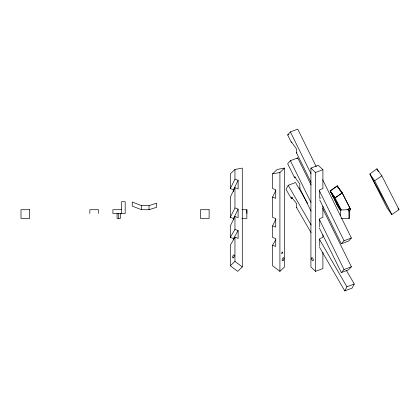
<?xml version="1.0" encoding="UTF-8"?>
<svg xmlns="http://www.w3.org/2000/svg" width="420" height="420" viewBox="0 0 420 420"><rect width="100%" height="100%" fill="white"/><g stroke="black" fill="none" stroke-linecap="round" stroke-linejoin="round"><path stroke-width="0.63" d="M246.866 213.465L246.866 209.716L241.915 209.716M281.705 253.108L282.198 251.99L282.671 252.336M282.671 252.494L282.177 253.607L281.705 253.281M233.473 191.609L233.473 189.777L230.312 188.57L234.953 179.151L234.953 169.449L242.293 168.1L242.293 266.936L237.652 271.341L230.312 265.766L230.312 245.207L234.953 237.184L238.114 238.392L238.114 230.58L234.953 229.373L234.953 216.484L238.114 217.691L238.114 209.144L234.953 207.937L234.953 187.703L238.114 188.906L238.114 180.359L234.953 179.151M233.473 189.777L238.114 180.359M234.953 187.703L230.312 197.117L230.312 217.355L233.473 218.558L233.473 219.781M230.312 217.355L234.953 207.937M233.473 218.558L238.114 209.144M234.953 216.484L230.312 225.902L230.312 237.395L233.473 238.602L233.473 239.904M275.756 219.429L272.57 225.902L275.73 227.105L275.73 218.558L272.57 217.355L272.57 197.117L275.756 190.643M307.681 203.49L295.544 182.516L288.204 185.315L286.057 189.415L291.501 198.823L292.467 197.589M319.562 247.322L344.768 290.892L346.915 286.792L354.26 283.994L346.385 270.385M354.26 283.994L352.112 288.094L344.768 290.892M230.312 237.395L234.953 229.373M233.473 238.602L238.114 230.58M272.57 197.117L275.73 198.324L275.73 189.777L272.57 188.57L272.57 173.849L277.205 169.449L284.55 168.1L284.55 266.936L279.909 271.341L272.57 265.766L272.57 245.207L275.662 239.857M316.292 166.777L297.733 129.108L290.393 131.906L287.669 134.935L291.443 142.59L291.764 142.133M311.02 182.317L296.588 153.032L296.909 152.576M311.073 184.968L297.733 157.894L290.393 160.692L287.669 163.716L294.646 177.87L295.286 176.962M311.036 211.139L299.791 188.312L300.111 187.861M311.052 232.612L296.646 207.716L296.966 207.307M296.956 158.755L297.733 157.894M319.678 199.889L341.324 243.815L344.043 240.791L351.388 237.988L322.675 179.723M351.388 237.988L348.663 241.012L341.324 243.815M319.405 228.113L341.324 272.596L344.043 269.572L351.388 266.774L322.675 208.509M351.388 266.774L348.663 269.798L341.324 272.596M234.953 169.449L230.312 173.849L230.312 188.57M272.57 173.849L279.909 172.505L284.55 168.1M230.312 265.766L234.953 261.366L234.953 237.184M349.12 209.69L349.125 218.411L349.12 209.69L340.331 209.953L340.399 215.806M347.004 209.78L348.925 208.709L347.886 209.748M376.908 168.829L369.831 173.98L386.946 207.743L391.85 214.552L399 209.612L381.838 175.838L376.908 168.829L378.383 171.738M340.384 210.026L338.62 207.517L336.625 203.579L338.756 206.614L335.958 202.262L334.976 200.324L337.103 203.359L332.514 195.473L334.64 198.503L333.911 197.064L330.173 190.853L337.281 185.897L342.216 192.932L350.7 209.596L348.663 211.008L350.669 209.596L342.216 192.932L337.281 185.913L330.22 191.084L338.656 207.743L340.541 210.357M341.019 210.079L330.22 191.084L335.097 197.862L342.216 192.932L335.097 197.862L341.229 209.953M374.703 180.747L369.831 173.98L391.85 214.552L374.703 180.747L381.838 175.838M287.669 134.935L288.892 134.468M322.901 252.336L322.901 268.538L315.556 271.341L310.916 266.936L310.916 168.1L318.26 165.302L322.901 169.701L322.901 188.57L319.736 189.777L319.736 198.324L320.791 197.92M310.916 168.1L315.556 172.505L322.901 169.701M149.021 205.627L156.587 203.201L156.587 207.296L149.021 209.716L141.451 209.716L132.237 206.084L132.237 201.994L141.451 205.627L149.021 205.627L149.021 209.716M121.558 209.716L112.891 209.716L112.891 213.465L125.181 213.465L125.181 201.71L121.558 201.71L121.558 213.465M241.915 218.411L246.866 218.411L246.866 209.716M341.05 218.411L349.125 218.411M272.57 245.207L275.73 246.409L275.73 238.602L272.57 237.395L272.57 225.902M234.953 261.366L242.293 266.936M397.94 208.1L399 209.612M339.528 189.751L340.594 191.263M349.608 208.089L350.7 209.596M330.173 190.853L335.108 197.888M288.204 185.315L311.162 224.999M319.363 239.174L346.915 286.792M338.158 187.63L337.281 185.913L338.462 188.234M290.393 131.906L310.984 173.696M319.394 190.764L344.043 240.791M290.393 160.692L310.984 202.477M319.394 219.544L344.043 269.572M322.901 206.257L322.901 217.355L319.736 218.558L319.736 227.105M322.901 234.843L322.901 237.395L319.736 238.602L319.736 246.409M315.556 172.505L315.556 271.341M299.791 188.312L299.791 183.997L294.646 176.741L294.646 177.87M296.646 207.716L296.646 203.663L291.501 197.069L291.501 198.823M296.588 153.032L296.588 149.132L291.443 141.876L291.443 142.59M279.909 172.505L279.909 271.341M141.451 205.627L141.451 209.716M120.398 213.444L120.398 218.411L117.075 218.411L117.075 213.444M118.734 213.444L118.734 218.411M98.522 213.465L98.522 209.716L89.859 209.716L89.859 213.465M29.668 209.716L21 209.716L21 218.411L29.668 218.411L29.668 209.716M209.118 209.716L200.45 209.716L200.45 218.411L209.118 218.411L209.118 209.716M283.285 260.274A1.664 0.714 -69.1 0 0 283.657 257.686A1.664 0.714 -69.1 0 0 282.172 259.728A1.664 0.714 -69.1 0 0 283.285 260.274M233.688 257.471A1.664 0.714 -69.1 0 0 234.055 254.888A1.664 0.714 -69.1 0 0 232.575 256.93A1.664 0.714 -69.1 0 0 233.688 257.471M311.546 258.584A1.664 0.714 69.1 0 0 312.979 260.794A1.664 0.714 69.1 0 0 312.758 258.305A1.664 0.714 69.1 0 0 311.546 258.584"/></g></svg>
